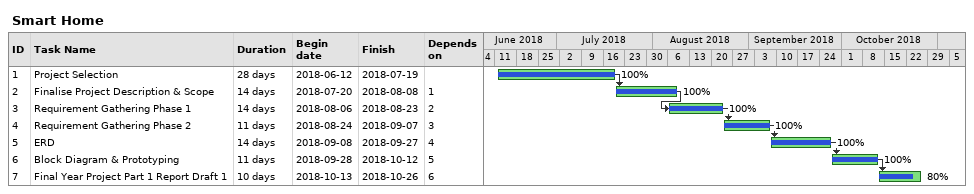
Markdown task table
Smart Home

| ID | Task | Duration | Start | Finish | Predecessors | % complete |
|---|---|---|---|---|---|---|
| 1 | Project Selection | 28d | 2018-06-12 | 2018-07-19 |  | 100 |
| 2 | Finalise Project Description & Scope | 14d | 2018-07-20 | 2018-08-08 | 1 | 100 |
| 3 | Requirement Gathering Phase 1 | 14d | 2018-08-06 | 2018-08-23 | 2 | 100 |
| 4 | Requirement Gathering Phase 2 | 11d | 2018-08-24 | 2018-09-07 | 3 | 100 |
| 5 | ERD | 14d | 2018-09-08 | 2018-09-27 | 4 | 100 |
| 6 | Block Diagram & Prototyping | 11d | 2018-09-28 | 2018-10-12 | 5 | 100 |
| 7 | Final Year Project Part 1 Report Draft 1 | 10d | 2018-10-13 | 2018-10-26 | 6 | 80 |
